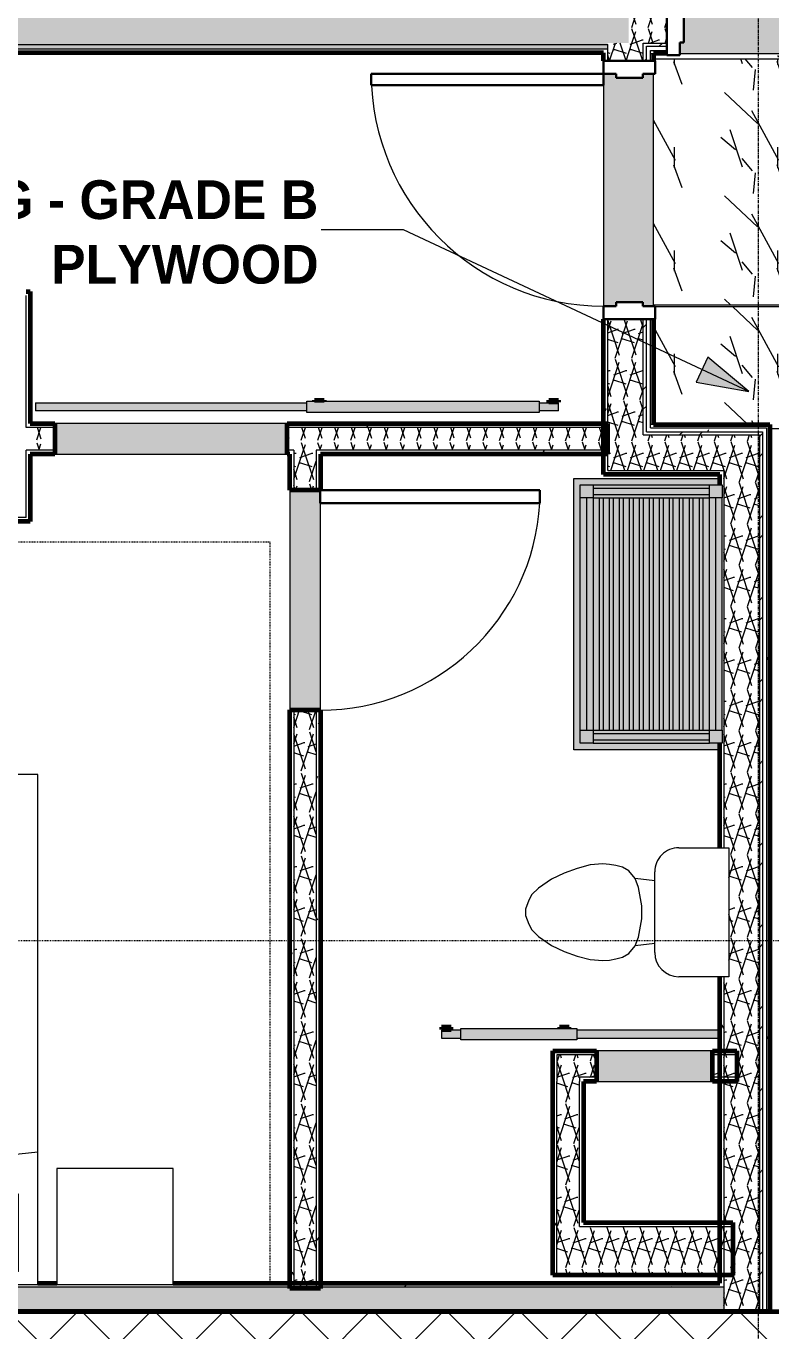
# Model space of a CAD drawing. Header units: inches. Extents: x -4169 to -1846, y 9706 to 12377.
# Drawn here: x -3594.8 to -3479.4, y 11548 to 11750.1 of the extents above; entities that cross this region are included whole.
import ezdxf

# ---------------------------------------------------------------- set-up
doc = ezdxf.new("R2010")
doc.units = ezdxf.units.IN
doc.header["$MEASUREMENT"] = 0
for name, pattern in [('Aligning Line 1_8_', [0.25, 0.125, -0.125]), ('Dash', [0.25, 0.125, -0.125]), ('Grid Line 1_2_', [0.875, 0.5, -0.125, 0.125, -0.125])]:
    doc.linetypes.add(name, pattern=pattern)
for name, color, linetype, lineweight in [('0-1', 7, 'Continuous', 5), ('0-2', 50, 'Continuous', 18), ('A-CLNG', 13, 'Continuous', 18), ('A-CLNG-PATT-1', 252, 'Continuous', 18), ('A-DOOR', 31, 'Continuous', 18), ('A-DOOR-1', 250, 'Continuous', 9), ('A-DOOR-2', 90, 'Continuous', 30), ('A-DOOR-3', 135, 'Continuous', 18), ('A-DOOR-4', 50, 'Continuous', 18), ('A-DOOR-5', 10, 'Continuous', 60), ('A-DOOR-6', 31, 'Continuous', 30), ('A-DOOR-7', 31, 'Continuous', 9), ('A-DOOR-FRAM', 31, 'Continuous', 30), ('A-FLOR-2', 50, 'Continuous', 18), ('A-WALL', 113, 'Continuous', 18), ('A-WALL-1', 8, 'Continuous', 5), ('A-WALL-13', 113, 'Continuous', 5), ('A-WALL-14', 113, 'Continuous', 60), ('A-WALL-3', 252, 'Continuous', 18), ('A-WALL-4', 10, 'Continuous', 60), ('A-WALL-5', 50, 'Continuous', 18), ('A-WALL-PATT-1', 250, 'Continuous', 9), ('A-WALL-PATT-2', 253, 'Continuous', 9), ('A-WALL-PATT-3', 45, 'Continuous', 9), ('A-WALL-PATT-4', 111, 'Continuous', 9), ('G-ANNO-SYMB-1', 147, 'Aligning Line 1_8_', 9), ('G-ANNO-TEXT', 231, 'Continuous', 9), ('I-FURN-1', 250, 'Continuous', 9), ('I-FURN-HDLN-1', 250, 'Dash', 9), ('I-WALL', 2, 'Continuous', 18), ('I-WALL-2', 2, 'Continuous', 5), ('I-WALL-3', 2, 'Continuous', 60), ('P-SANR-FIXT-2', 250, 'Continuous', 9), ('Q-CASE-1', 9, 'Continuous', 9), ('Q-CASE-3', 250, 'Continuous', 9), ('S-GRID-1', 1, 'Grid Line 1_2_', 9)]:
    doc.layers.add(name, color=color, linetype=linetype, lineweight=lineweight)
doc.styles.add('Century Gothic_B', font='GOTHICB.TTF', dxfattribs={"height": 6})
pattern_1 = [(0, (0, 0), (20.48, 5.12), [0.845, -14.515, 0.845, -14.515, -81.92]), (0, (0, 0), (20.48, 5.12), [-30.72, 0.845, -29.875, 0.845, -14.515, -35.84]), (0, (0, 0), (20.48, 5.12), [-76.8, 0.845, -9.395, 0.845, -24.755]), (120, (7.68, 2.56), (-14.67405, 15.1762003), [0.845, -14.515, 0.845, -14.515, -81.92]), (120, (7.68, 2.56), (-14.67405, 15.1762003), [-30.72, 0.845, -29.875, 0.845, -14.515, -35.84]), (120, (7.68, 2.56), (-14.67405, 15.1762003), [-76.8, 0.845, -9.395, 0.845, -24.755]), (240, (10.24, 12.8), (-5.80595, -20.2962003), [0.845, -14.515, 0.845, -14.515, -81.92]), (240, (10.24, 12.8), (-5.80595, -20.2962003), [-30.72, 0.845, -29.875, 0.845, -14.515, -35.84]), (240, (10.24, 12.8), (-5.80595, -20.2962003), [-76.8, 0.845, -9.395, 0.845, -24.755])]
pattern_2 = [(161.57, (0.32, 0.32), (-2.560496185, -0.000537386), [0, -18.214, 2.022, 0]), (18.43, (-0.32, 0.32), (-2.560496185, 0.000537386), [0, -18.214, 2.022, 0]), (108.43, (0.32, 0.32), (1.27922091, -6.400876726), [6.07, -14.166]), (71.57, (-0.32, 0.32), (1.27922091, 6.400876726), [6.07, -14.166])]
pattern_3 = [(45, (0, 0), (-5.656854, 5.656854), []), (135, (0, 0), (-5.656854, -5.656854), [])]
pattern_4 = [(45, (0, 0), (-6.335677, 6.335677), []), (45, (0, 9.6), (-6.335677, 6.335677), [])]

# ---------------------------------------------------------------- blocks, each defined once
blk = doc.blocks.new('SWING - SINGLE - FLUSH - 2-10 x 6-8 - PRIVACY-2632540-ENLARGED RCP - 2ND FLOOR PLAN')
at = {"layer": 'A-DOOR-1'}
blk.add_arc((17, -2.37), 34.07, 180, 266.6343, dxfattribs=at)
at = {"layer": 'A-DOOR-2'}
for p, q in [((15, -2.37), (15, -36.38)), ((17, -2.37), (15, -2.37)), ((17, -2.37), (17, -36.38)), ((17, -36.38), (15, -36.38))]:
    blk.add_line(p, q, dxfattribs=at)
blk = doc.blocks.new('BARN - FLUSH - 3-0 x 7-0 BARN DOOR-2638558-ENLARGED RCP - 2ND FLOOR PLAN')
at = {"layer": 'A-DOOR-3'}
h = blk.add_hatch(color=256, dxfattribs=at)
h.paths.add_polyline_path([(21, -4.32), (-21, -4.34), (-21, -4.95), (21, -4.95), (21, -4.34)], flags=0)
h.paths.add_polyline_path([(-57, -4.63), (-57, -4.32), (-60, -4.34), (-60, -4.95), (-57, -4.95), (-57, -4.64)], flags=0)
h = blk.add_hatch(color=256, dxfattribs=at)
h.paths.add_polyline_path([(21, -5.55), (21, -4.95), (-21, -4.95), (-21, -5.57), (21, -5.57)], flags=0)
h.paths.add_polyline_path([(-57, -5.39), (-57, -4.95), (-60, -4.95), (-60, -5.57), (-57, -5.55), (-57, -5.39)], flags=0)
for points in [[(-58.5, -6), (-58.5, -5.67), (-60, -5.67), (-60, -6)], [(-21, -5.82), (-21, -4.07), (-57, -4.07), (-57, -5.82), (-22.13, -5.82)], [(-22.23, -6), (-22.23, -5.82), (-23.73, -5.82), (-23.73, -6), (-22.68, -6)]]:
    blk.add_hatch(color=256, dxfattribs=at).paths.add_polyline_path(points, flags=0)
at = {"layer": 'A-DOOR-4'}
for p, q in [((-60, -4.32), (-57, -4.32)), ((-60, -4.32), (-60, -4.95)), ((-60, -4.95), (-60, -5.57)), ((-57, -5.57), (-60, -5.57)), ((-57, -5.82), (-57, -4.07)), ((-57, -4.07), (-21, -4.07)), ((-21, -5.82), (-57, -5.82)), ((-21, -4.07), (-21, -5.82)), ((-21, -4.32), (21, -4.32)), ((21, -5.57), (-21, -5.57)), ((21, -4.95), (21, -4.32)), ((21, -5.57), (21, -4.95))]:
    blk.add_line(p, q, dxfattribs=at)
at = {"layer": 'A-DOOR-5'}
for p, q in [((-60, -6), (-60, -5.67)), ((-60, -5.67), (-58.5, -5.67)), ((-58.5, -6), (-60, -6)), ((-58.5, -5.67), (-58.5, -6)), ((-23.73, -6), (-23.73, -5.82)), ((-22.23, -6), (-23.73, -6)), ((-22.23, -5.82), (-22.23, -6))]:
    blk.add_line(p, q, dxfattribs=at)
blk = doc.blocks.new('Bed-Standard - Queen 60_ x 79_-1242961-ENLARGED RCP - 2ND FLOOR PLAN')
at = {"layer": 'I-FURN-1'}
for p, q in [((40.69, 37.7), (-19.31, 37.7)), ((-19.31, 37.7), (-19.31, -41.3)), ((40.69, -41.3), (40.69, 37.7)), ((-16.31, 35.7), (-16.31, 23.7)), ((-16.31, 35.7), (37.69, 35.7)), ((37.69, 35.7), (37.69, 23.7)), ((40.69, 23.7), (-19.31, 17.13)), ((-16.31, 23.7), (37.69, 23.7)), ((-19.31, -41.3), (40.69, -41.3))]:
    blk.add_line(p, q, dxfattribs=at)
at = {"layer": 'I-FURN-HDLN-1'}
for p, q in [((-55.31, 37.7), (-55.31, -77.3)), ((64.69, -77.3), (64.69, 37.7)), ((-55.31, -77.3), (64.69, -77.3))]:
    blk.add_line(p, q, dxfattribs=at)
blk = doc.blocks.new('Table-Night Stand - 18_ x 18_ x 24_-1352623-ENLARGED RCP - 2ND FLOOR PLAN')
at = {"layer": 'I-FURN-1'}
for p, q in [((18.15, 18), (0.15, 18)), ((0.15, 18), (0.15, 0)), ((18.15, 0), (18.15, 18)), ((0.15, 0), (18.15, 0))]:
    blk.add_line(p, q, dxfattribs=at)
blk = doc.blocks.new('Toilet-Domestic-3D - Toilet-Domestic-3D-1352612-ENLARGED RCP - 2ND FLOOR PLAN')
at = {"layer": 'P-SANR-FIXT-2'}
for p, q in [((-9.98, 19.48), (9.98, 19.48)), ((-9.98, 11.75), (-9.98, 19.48)), ((9.98, 19.48), (9.98, 11.75)), ((6.25, 8.02), (-6.25, 8.02)), ((-4.86, 8.02), (-5.21, 5)), ((4.86, 8.02), (5.21, 5)), ((-5.21, 5), (-6.4, 4)), ((-3.84, 5.5), (-5.21, 5)), ((-1, 6), (-3.84, 5.5)), ((1, 6), (-1, 6)), ((3.84, 5.5), (1, 6)), ((5.21, 5), (3.84, 5.5)), ((6.4, 4), (5.21, 5)), ((-6.97, 3), (-7.24, 2)), ((-6.4, 4), (-6.97, 3)), ((6.97, 3), (6.4, 4)), ((7.24, 2), (6.97, 3)), ((-7.41, 1), (-7.5, 0)), ((-7.5, 0), (-7.33, -1.99)), ((-7.24, 2), (-7.41, 1)), ((7.41, 1), (7.24, 2)), ((7.33, -1.99), (7.5, 0)), ((7.5, 0), (7.41, 1)), ((-7.33, -1.99), (-6.79, -4)), ((6.79, -4), (7.33, -1.99)), ((-6.79, -4), (-6.06, -6)), ((6.06, -6), (6.79, -4)), ((-6.06, -6), (-5.13, -8)), ((5.13, -8), (6.06, -6)), ((-5.13, -8), (-3.74, -10)), ((3.74, -10), (5.13, -8)), ((-3.74, -10), (-2.74, -11)), ((2.74, -11), (3.74, -10)), ((-2.74, -11), (-1.87, -11.5)), ((-1.87, -11.5), (-0.5, -12)), ((-0.5, -12), (0.5, -12)), ((0.5, -12), (1.87, -11.5)), ((1.87, -11.5), (2.74, -11))]:
    blk.add_line(p, q, dxfattribs=at)
for centre, start, end in [((-6.25, 11.75), 180, 270), ((6.25, 11.75), 270, 360)]:
    blk.add_arc(centre, 3.73, start, end, dxfattribs=at)
blk = doc.blocks.new('Bath Vanity - Bath Vanity 42_-V100-ENLARGED RCP - 2ND FLOOR PLAN')
at = {"layer": 'Q-CASE-1'}
h = blk.add_hatch(color=256, dxfattribs=at)
h.paths.add_polyline_path([(-20.26, 7.09), (-20.26, 1.37), (-19.26, 1.37), (-19.26, 23), (20.74, 23), (20.74, 1.37), (21.74, 1.37), (21.74, 24), (-20.26, 24), (-20.26, 7.64)], flags=0)
h.paths.add_polyline_path([(-17.26, 22), (-17.26, 21), (18.74, 21), (18.74, 22), (18.57, 22)], flags=0)
h.paths.add_polyline_path([(-17.26, 11.73), (18.74, 11.73), (18.74, 12.27), (-17.26, 12.27), (-17.26, 12.03)], flags=0)
h.paths.add_polyline_path([(-17.26, 10.18), (18.74, 10.18), (18.74, 10.73), (-17.26, 10.73)], flags=0)
h.paths.add_polyline_path([(-17.26, 19.45), (18.74, 19.45), (18.74, 20), (-17.26, 20)], flags=0)
h.paths.add_polyline_path([(-17.26, 8.64), (18.74, 8.64), (18.74, 9.18), (-17.26, 9.18)], flags=0)
h.paths.add_polyline_path([(-17.26, 4.55), (-17.26, 4), (18.74, 4), (18.74, 4.55), (-10.26, 4.55)], flags=0)
h.paths.add_polyline_path([(-17.26, 6.09), (-17.26, 5.55), (18.74, 5.55), (18.74, 6.09), (-10.26, 6.09)], flags=0)
h.paths.add_polyline_path([(-17.26, 7.09), (18.74, 7.09), (18.74, 7.64), (-17.26, 7.64)], flags=0)
h.paths.add_polyline_path([(-17.26, 16.91), (-17.26, 16.36), (18.74, 16.36), (18.74, 16.91), (18.57, 16.91)], flags=0)
h.paths.add_polyline_path([(-17.26, 14.82), (18.74, 14.82), (18.74, 15.36), (-17.26, 15.36)], flags=0)
h.paths.add_polyline_path([(-17.26, 18.45), (-17.26, 17.91), (18.74, 17.91), (18.74, 18.45), (18.57, 18.45)], flags=0)
h.paths.add_polyline_path([(-17.26, 3), (-17.26, 2), (18.74, 2), (18.74, 3), (-10.26, 3)], flags=0)
h.paths.add_polyline_path([(-17.26, 13.82), (-17.26, 13.27), (18.74, 13.27), (18.74, 13.82), (18.57, 13.82)], flags=0)
h = blk.add_hatch(color=256, dxfattribs=at)
h.paths.add_polyline_path([(-19.26, 23), (-19.26, 21), (-17.26, 21), (-17.26, 23)], flags=0)
h.paths.add_polyline_path([(-19.26, 1.37), (-19.26, 1), (-17.26, 1), (-17.26, 3), (-19.26, 3), (-19.26, 2)], flags=0)
h.paths.add_polyline_path([(18.74, 3), (18.74, 1), (20.74, 1), (20.74, 3), (19.24, 3)], flags=0)
h.paths.add_polyline_path([(18.74, 22), (18.74, 21), (20.74, 21), (20.74, 23), (18.74, 23)], flags=0)
for points in [[(-17.26, 23), (-17.26, 22), (18.74, 22), (18.74, 23), (18.57, 23)], [(-19.26, 18.45), (-19.26, 3), (-18.76, 3), (-18.76, 21), (-19.26, 21), (-19.26, 19.45)], [(-18.76, 11.73), (-18.76, 3), (-17.76, 3), (-17.76, 21), (-18.76, 21), (-18.76, 12.03)], [(-17.76, 5.55), (-17.76, 3), (-17.26, 3), (-17.26, 21), (-17.76, 21), (-17.76, 6.09)], [(-17.26, 21), (-17.26, 20), (18.74, 20), (18.74, 21), (18.57, 21)], [(18.74, 12.03), (18.74, 3), (19.24, 3), (19.24, 21), (18.74, 21), (18.74, 12.27)], [(19.24, 12.03), (19.24, 3), (20.24, 3), (20.24, 21), (19.24, 21), (19.24, 12.27)], [(20.24, 11.73), (20.24, 3), (20.74, 3), (20.74, 21), (20.24, 21), (20.24, 12.03)], [(-17.26, 19.45), (-17.26, 18.45), (18.74, 18.45), (18.74, 19.45), (18.57, 19.45)], [(-17.26, 17.91), (-17.26, 16.91), (18.74, 16.91), (18.74, 17.91), (18.57, 17.91)], [(-17.26, 16.36), (-17.26, 15.36), (18.74, 15.36), (18.74, 16.36), (18.57, 16.36)], [(-17.26, 14.82), (-17.26, 13.82), (18.74, 13.82), (18.74, 14.82), (18.57, 14.82)], [(-17.26, 13.27), (-17.26, 12.27), (18.74, 12.27), (18.74, 13.27), (18.57, 13.27)], [(-17.26, 10.73), (18.74, 10.73), (18.74, 11.73), (-17.26, 11.73)], [(-17.26, 9.18), (18.74, 9.18), (18.74, 10.18), (-17.26, 10.18)], [(-17.26, 7.64), (18.74, 7.64), (18.74, 8.64), (-17.26, 8.64)], [(-17.26, 6.53), (-17.26, 6.09), (18.74, 6.09), (18.74, 7.09), (-17.26, 7.09)], [(-17.26, 5.55), (-17.26, 4.55), (18.74, 4.55), (18.74, 5.55), (-10.26, 5.55)], [(-17.26, 4), (-17.26, 3), (18.74, 3), (18.74, 4), (-16.26, 4)], [(-17.26, 1.37), (-17.26, 1), (18.74, 1), (18.74, 2), (-17.26, 2)]]:
    blk.add_hatch(color=256, dxfattribs=at).paths.add_polyline_path(points, flags=0)
at = {"layer": 'Q-CASE-3'}
for p, q in [((-20.26, 1.37), (-20.26, 24)), ((-20.26, 24), (21.74, 24)), ((-19.26, 21), (-19.26, 23)), ((-19.26, 23), (-17.26, 23)), ((-17.26, 23), (18.74, 23)), ((-17.26, 23), (-17.26, 21)), ((18.74, 21), (18.74, 23)), ((18.74, 23), (20.74, 23)), ((20.74, 23), (20.74, 21)), ((21.74, 24), (21.74, 1.37)), ((-19.26, 21), (-19.26, 3)), ((-17.26, 21), (-19.26, 21)), ((-18.76, 21), (-18.76, 3)), ((-17.76, 21), (-17.76, 3)), ((-17.26, 22), (18.74, 22)), ((18.74, 21), (-17.26, 21)), ((-17.26, 21), (-17.26, 3)), ((18.74, 21), (18.74, 3)), ((20.74, 21), (18.74, 21)), ((19.24, 21), (19.24, 3)), ((20.24, 21), (20.24, 3)), ((20.74, 21), (20.74, 3)), ((-17.26, 20), (18.74, 20)), ((18.74, 19.45), (-17.26, 19.45)), ((-17.26, 18.45), (18.74, 18.45)), ((18.74, 17.91), (-17.26, 17.91)), ((-17.26, 16.91), (18.74, 16.91)), ((18.74, 16.36), (-17.26, 16.36)), ((-17.26, 15.36), (18.74, 15.36)), ((18.74, 14.82), (-17.26, 14.82)), ((-17.26, 13.82), (18.74, 13.82)), ((18.74, 13.27), (-17.26, 13.27)), ((-17.26, 12.27), (18.74, 12.27)), ((18.74, 11.73), (-17.26, 11.73)), ((-17.26, 10.73), (18.74, 10.73)), ((18.74, 10.18), (-17.26, 10.18)), ((-17.26, 9.18), (18.74, 9.18)), ((18.74, 8.64), (-17.26, 8.64)), ((-17.26, 7.64), (18.74, 7.64)), ((18.74, 7.09), (-17.26, 7.09)), ((-17.26, 6.09), (18.74, 6.09)), ((18.74, 5.55), (-17.26, 5.55)), ((-17.26, 4.55), (18.74, 4.55)), ((-19.26, 1), (-19.26, 3)), ((-19.26, 3), (-17.26, 3)), ((18.74, 4), (-17.26, 4)), ((-17.26, 3), (18.74, 3)), ((-17.26, 3), (-17.26, 1)), ((18.74, 1), (18.74, 3)), ((18.74, 3), (20.74, 3)), ((20.74, 3), (20.74, 1)), ((-17.26, 1), (-19.26, 1)), ((-17.26, 2), (18.74, 2)), ((-17.26, 1), (18.74, 1)), ((20.74, 1), (18.74, 1))]:
    blk.add_line(p, q, dxfattribs=at)
blk = doc.blocks.new('BARN - FLUSH - WIDTH 2-V101-ENLARGED RCP - 2ND FLOOR PLAN')
at = {"layer": 'A-DOOR-3'}
for points in [[(-31.5, 5.67), (-31.5, 6), (-33, 6), (-33, 5.67)], [(-17.4, 4.07), (-12, 4.07), (-12, 5.82), (-30, 5.82), (-30, 4.07)], [(-13.23, 5.82), (-13.23, 6), (-14.73, 6), (-14.73, 5.82)]]:
    blk.add_hatch(color=256, dxfattribs=at).paths.add_polyline_path(points, flags=0)
h = blk.add_hatch(color=256, dxfattribs=at)
h.paths.add_polyline_path([(9, 4.95), (10.14, 4.95), (10.14, 5.57), (-12, 5.55), (-12, 4.95), (-0.52, 4.95)], flags=0)
h.paths.add_polyline_path([(-33, 4.95), (-30, 4.95), (-30, 5.57), (-33, 5.55), (-33, 5.11)], flags=0)
h = blk.add_hatch(color=256, dxfattribs=at)
h.paths.add_polyline_path([(-33, 4.32), (-30, 4.34), (-30, 4.95), (-33, 4.95), (-33, 4.34)], flags=0)
h.paths.add_polyline_path([(9, 4.32), (10.14, 4.35), (10.14, 4.95), (-12, 4.95), (-12, 4.32), (-0.52, 4.32)], flags=0)
at = {"layer": 'A-DOOR-4'}
for p, q in [((-30, 5.57), (-33, 5.57)), ((-33, 5.57), (-33, 4.95)), ((-33, 4.95), (-33, 4.32)), ((-33, 4.32), (-30, 4.32)), ((-30, 4.07), (-30, 5.82)), ((-30, 5.82), (-12, 5.82)), ((-12, 4.07), (-30, 4.07)), ((-12, 5.82), (-12, 4.07)), ((10.14, 5.57), (-12, 5.57)), ((-12, 4.32), (10.14, 4.32))]:
    blk.add_line(p, q, dxfattribs=at)
at = {"layer": 'A-DOOR-5'}
for p, q in [((-33, 6), (-33, 5.67)), ((-31.5, 6), (-33, 6)), ((-33, 5.67), (-31.5, 5.67)), ((-31.5, 5.67), (-31.5, 6)), ((-14.73, 6), (-14.73, 5.82)), ((-13.23, 6), (-14.73, 6)), ((-13.23, 5.82), (-13.23, 6))]:
    blk.add_line(p, q, dxfattribs=at)
blk = doc.blocks.new('CTR - 1st Phase - Unit Layouts_rvt-1-ENLARGED RCP - 2ND FLOOR PLAN')
at = {"layer": 'A-WALL-1'}
for points in [[(-3554.3, 11683.76), (-3554.3, 11688.51), (-3590.3, 11688.51), (-3590.3, 11683.76), (-3565.48, 11683.76)], [(-3549.18, 11644.18), (-3549.18, 11678.18), (-3553.93, 11678.18), (-3553.93, 11644.18), (-3549.81, 11644.18)], [(-3506.39, 11586.61), (-3488.43, 11586.61), (-3488.43, 11591.36), (-3506.43, 11591.36), (-3506.43, 11586.61)]]:
    blk.add_hatch(color=256, dxfattribs=at).paths.add_polyline_path(points, flags=0)
at = {"layer": 'A-WALL-3'}
blk.add_hatch(color=256, dxfattribs=at).paths.add_polyline_path([(-3497.95, 11556.61), (-3487.3, 11556.64), (-3487.3, 11556.86), (-3512.56, 11556.86), (-3512.55, 11556.61), (-3508.43, 11556.61)], flags=0)
at = {"layer": 'A-WALL-PATT-1'}
h = blk.add_hatch(dxfattribs=at)
h.set_pattern_fill('FP_1', color=256, style=0, pattern_type=2)
h.set_pattern_definition(pattern_1)
h.paths.add_polyline_path([(-3594.14, 11673.96), (-3594.14, 11684.39), (-3594.77, 11684.39), (-3594.77, 11673.96)], flags=0)
h.paths.add_polyline_path([(-3594.14, 11687.89), (-3594.14, 11708.96), (-3594.77, 11708.96), (-3594.77, 11687.89)], flags=0)
h = blk.add_hatch(dxfattribs=at)
h.set_pattern_fill('FP_1', color=256, style=0, pattern_type=2)
h.set_pattern_definition(pattern_1)
h.paths.add_polyline_path([(-3594.14, 11687.89), (-3590.3, 11687.89), (-3590.3, 11688.51), (-3594.14, 11688.51)], flags=0)
h.paths.add_polyline_path([(-3554.3, 11687.89), (-3504.68, 11687.89), (-3504.68, 11688.51), (-3554.3, 11688.51)], flags=0)
h = blk.add_hatch(dxfattribs=at)
h.set_pattern_fill('FP_1', color=256, style=0, pattern_type=2)
h.set_pattern_definition(pattern_1)
h.paths.add_polyline_path([(-3594.14, 11683.76), (-3590.3, 11683.76), (-3590.3, 11684.39), (-3594.14, 11684.39)], flags=0)
h.paths.add_polyline_path([(-3553.31, 11683.76), (-3553.31, 11684.39), (-3554.3, 11684.39), (-3554.3, 11683.76), (-3553.93, 11683.76)], flags=0)
h.paths.add_polyline_path([(-3504.68, 11683.76), (-3504.68, 11684.39), (-3549.81, 11684.39), (-3549.81, 11683.76), (-3506.35, 11683.76)], flags=0)
h = blk.add_hatch(dxfattribs=at)
h.set_pattern_fill('FP_1', color=256, style=0, pattern_type=2)
h.set_pattern_definition(pattern_1)
h.paths.add_polyline_path([(-3553.32, 11555.36), (-3553.31, 11555.36), (-3553.31, 11644.18), (-3553.93, 11644.18), (-3553.93, 11555.36)], flags=0)
h.paths.add_polyline_path([(-3553.93, 11678.18), (-3553.31, 11678.18), (-3553.31, 11683.76), (-3553.93, 11683.76)], flags=0)
h = blk.add_hatch(dxfattribs=at)
h.set_pattern_fill('FP_1', color=256, style=0, pattern_type=2)
h.set_pattern_definition(pattern_1)
h.paths.add_polyline_path([(-3549.81, 11555.36), (-3549.18, 11555.36), (-3549.18, 11644.18), (-3549.81, 11644.18), (-3549.81, 11556.18)], flags=0)
h.paths.add_polyline_path([(-3549.18, 11678.18), (-3549.18, 11683.76), (-3549.81, 11683.76), (-3549.81, 11678.18)], flags=0)
h = blk.add_hatch(dxfattribs=at)
h.set_pattern_fill('FP_1', color=256, style=0, pattern_type=2)
h.set_pattern_definition(pattern_1)
h.paths.add_polyline_path([(-3676.94, 11673.34), (-3675.19, 11673.34), (-3675.19, 11673.96), (-3676.94, 11673.96)], flags=0)
h.paths.add_polyline_path([(-3594.77, 11673.34), (-3594.14, 11673.34), (-3594.14, 11673.96), (-3601.19, 11673.96), (-3601.19, 11673.34), (-3598.27, 11673.34)], flags=0)
h = blk.add_hatch(dxfattribs=at)
h.set_pattern_fill('FP_1', color=256, style=0, pattern_type=2)
h.set_pattern_definition(pattern_1)
h.paths.add_polyline_path([(-3513.18, 11556.61), (-3512.56, 11556.61), (-3512.56, 11590.74), (-3513.18, 11590.74), (-3513.18, 11556.86)], flags=0)
at = {"layer": 'A-WALL-PATT-2'}
h = blk.add_hatch(dxfattribs=at)
h.set_pattern_fill('FP_2', color=256, style=0, pattern_type=2)
h.set_pattern_definition(pattern_2)
h.paths.add_polyline_path([(-3594.77, 11684.39), (-3590.3, 11684.39), (-3590.3, 11687.89), (-3594.77, 11687.89), (-3594.77, 11684.49)], flags=0)
h.paths.add_polyline_path([(-3554.3, 11684.39), (-3504.68, 11684.39), (-3504.68, 11687.89), (-3554.3, 11687.89), (-3554.3, 11686.88)], flags=0)
h = blk.add_hatch(dxfattribs=at)
h.set_pattern_fill('FP_2', color=256, style=0, pattern_type=2)
h.set_pattern_definition(pattern_2)
h.paths.add_polyline_path([(-3553.31, 11554.74), (-3549.81, 11554.74), (-3549.81, 11644.18), (-3553.31, 11644.18), (-3553.31, 11556.18)], flags=0)
h.paths.add_polyline_path([(-3549.81, 11678.18), (-3549.81, 11684.39), (-3553.31, 11684.39), (-3553.31, 11678.18)], flags=0)
h = blk.add_hatch(dxfattribs=at)
h.set_pattern_fill('FP_2', color=256, style=0, pattern_type=2)
h.set_pattern_definition(pattern_2)
h.paths.add_polyline_path([(-3487.3, 11587.24), (-3487.3, 11590.74), (-3488.43, 11590.74), (-3488.43, 11587.24)], flags=0)
h.paths.add_polyline_path([(-3509.43, 11587.24), (-3506.43, 11587.24), (-3506.43, 11590.74), (-3512.56, 11590.74), (-3512.56, 11587.24)], flags=0)
h = blk.add_hatch(dxfattribs=at)
h.set_pattern_fill('FP_2', color=256, style=0, pattern_type=2)
h.set_pattern_definition(pattern_2)
h.paths.add_polyline_path([(-3512.56, 11556.86), (-3509.06, 11556.86), (-3509.08, 11587.24), (-3512.56, 11587.24), (-3512.56, 11564.11)], flags=0)
h = blk.add_hatch(dxfattribs=at)
h.set_pattern_fill('FP_2', color=256, style=0, pattern_type=2)
h.set_pattern_definition(pattern_2)
h.paths.add_polyline_path([(-3509.06, 11556.86), (-3486.67, 11556.86), (-3486.67, 11564.11), (-3509.06, 11564.11)], flags=0)
at = {"layer": 'A-WALL-4'}
for p, q in [((-3594.77, 11708.96), (-3594.14, 11708.96)), ((-3594.14, 11708.96), (-3594.14, 11688.51)), ((-3594.14, 11688.51), (-3590.3, 11688.51)), ((-3590.3, 11688.51), (-3590.3, 11683.76)), ((-3554.3, 11688.51), (-3504.68, 11688.51)), ((-3554.3, 11683.76), (-3554.3, 11688.51)), ((-3504.68, 11688.51), (-3504.68, 11683.76)), ((-3590.3, 11683.76), (-3594.14, 11683.76)), ((-3594.14, 11683.76), (-3594.14, 11678.09)), ((-3553.93, 11683.76), (-3554.3, 11683.76)), ((-3553.93, 11678.18), (-3553.93, 11683.76)), ((-3504.68, 11683.76), (-3549.18, 11683.76)), ((-3549.18, 11683.76), (-3549.18, 11678.18)), ((-3594.14, 11678.09), (-3594.14, 11673.96)), ((-3549.18, 11678.18), (-3553.93, 11678.18)), ((-3594.14, 11673.34), (-3599.44, 11673.34)), ((-3594.14, 11673.96), (-3594.14, 11673.34)), ((-3553.93, 11554.51), (-3553.93, 11644.18)), ((-3553.93, 11644.18), (-3549.18, 11644.18)), ((-3549.18, 11644.18), (-3549.18, 11554.51)), ((-3513.18, 11591.36), (-3506.43, 11591.36)), ((-3513.18, 11590.74), (-3513.18, 11591.36)), ((-3513.18, 11586.61), (-3513.18, 11590.74)), ((-3506.43, 11591.36), (-3506.43, 11586.61)), ((-3488.43, 11591.36), (-3484.67, 11591.36)), ((-3488.43, 11586.61), (-3488.43, 11591.36)), ((-3484.67, 11591.36), (-3484.67, 11586.61)), ((-3513.18, 11556.61), (-3513.18, 11586.61)), ((-3506.43, 11586.61), (-3508.43, 11586.61)), ((-3508.43, 11586.61), (-3508.43, 11564.74)), ((-3484.67, 11586.61), (-3488.43, 11586.61)), ((-3508.43, 11564.74), (-3485.3, 11564.74)), ((-3485.3, 11564.74), (-3485.3, 11556.61)), ((-3512.56, 11556.61), (-3513.18, 11556.61)), ((-3508.43, 11556.61), (-3512.56, 11556.61)), ((-3485.3, 11556.61), (-3508.43, 11556.61)), ((-3549.18, 11554.51), (-3553.93, 11554.51))]:
    blk.add_line(p, q, dxfattribs=at)
at = {"layer": 'A-WALL-5'}
for p, q in [((-3594.77, 11687.89), (-3594.77, 11708.34)), ((-3594.14, 11687.89), (-3594.77, 11687.89)), ((-3590.3, 11687.89), (-3594.14, 11687.89)), ((-3554.3, 11688.51), (-3590.3, 11688.51)), ((-3504.68, 11687.89), (-3554.3, 11687.89)), ((-3594.14, 11684.39), (-3594.77, 11684.39)), ((-3594.77, 11678.09), (-3594.77, 11684.39)), ((-3590.3, 11684.39), (-3594.14, 11684.39)), ((-3590.3, 11683.76), (-3554.3, 11683.76)), ((-3553.31, 11684.39), (-3554.3, 11684.39)), ((-3553.31, 11684.39), (-3553.31, 11683.76)), ((-3553.31, 11683.76), (-3553.31, 11678.18)), ((-3504.68, 11684.39), (-3549.81, 11684.39)), ((-3549.81, 11684.39), (-3549.81, 11683.76)), ((-3549.81, 11683.76), (-3549.81, 11678.18)), ((-3594.77, 11677.46), (-3594.77, 11678.09)), ((-3594.77, 11673.96), (-3594.77, 11677.46)), ((-3553.93, 11678.18), (-3553.93, 11644.18)), ((-3549.18, 11644.18), (-3549.18, 11678.18)), ((-3594.77, 11673.96), (-3601.19, 11673.96)), ((-3553.31, 11644.18), (-3553.31, 11554.51)), ((-3549.81, 11644.18), (-3549.81, 11554.51)), ((-3506.43, 11590.74), (-3512.56, 11590.74)), ((-3512.56, 11590.74), (-3512.56, 11587.24)), ((-3488.43, 11591.36), (-3506.43, 11591.36)), ((-3484.67, 11590.74), (-3488.43, 11590.74)), ((-3512.56, 11587.24), (-3512.56, 11586.61)), ((-3512.56, 11556.86), (-3512.56, 11586.61)), ((-3506.43, 11587.24), (-3509.06, 11587.24)), ((-3509.06, 11587.24), (-3509.06, 11586.61)), ((-3509.06, 11564.11), (-3509.06, 11586.61)), ((-3506.43, 11586.61), (-3488.43, 11586.61)), ((-3484.67, 11587.24), (-3488.43, 11587.24)), ((-3509.06, 11564.11), (-3508.43, 11564.11)), ((-3508.43, 11564.11), (-3485.3, 11564.11)), ((-3512.56, 11556.61), (-3512.56, 11556.86)), ((-3512.56, 11556.86), (-3512.56, 11556.61)), ((-3512.56, 11556.86), (-3509.06, 11556.86)), ((-3509.06, 11556.86), (-3508.43, 11556.86)), ((-3508.43, 11556.86), (-3485.3, 11556.86))]:
    blk.add_line(p, q, dxfattribs=at)
at = {"layer": '0-2'}
for name, p, rotation in [('BARN - FLUSH - 3-0 x 7-0 BARN DOOR-2638558-ENLARGED RCP - 2ND FLOOR PLAN', (-3572.3, 11686.14), 180), ('Bath Vanity - Bath Vanity 42_-V100-ENLARGED RCP - 2ND FLOOR PLAN', (-3485.92, 11658.25), 90.00000000000017), ('SWING - SINGLE - FLUSH - 2-10 x 6-8 - PRIVACY-2632540-ENLARGED RCP - 2ND FLOOR PLAN', (-3551.56, 11661.18), 90.00000000001073), ('Bed-Standard - Queen 60_ x 79_-1242961-ENLARGED RCP - 2ND FLOOR PLAN', (-3612.25, 11592.84), 180), ('Toilet-Domestic-3D - Toilet-Domestic-3D-1352612-ENLARGED RCP - 2ND FLOOR PLAN', (-3505.4, 11612.81), 269.9999999999875), ('Table-Night Stand - 18_ x 18_ x 24_-1352623-ENLARGED RCP - 2ND FLOOR PLAN', (-3571.86, 11573.14), 180)]:
    blk.add_blockref(name, p, dxfattribs=dict(at, rotation=rotation))
blk.add_blockref('BARN - FLUSH - WIDTH 2-V101-ENLARGED RCP - 2ND FLOOR PLAN', (-3497.43, 11588.99), dxfattribs=at)
blk = doc.blocks.new('CTR - 1st Phase - Shell_rvt-1-ENLARGED RCP - 2ND FLOOR PLAN')
at = {"layer": 'A-FLOR-2'}
blk.add_line((-3479.55, 11686.74), (-3479.22, 11686.74), dxfattribs=at)
at = {"layer": 'S-GRID-1'}
blk.add_line((-3481.32, 9836.18), (-3481.32, 12344.54), dxfattribs=at)
blk = doc.blocks.new('CTR - 1st Phase -Stairs _ Elevators_rvt-1-ENLARGED RCP - 2ND FLOOR PLAN')
at = {"layer": 'A-WALL-PATT-3'}
h = blk.add_hatch(dxfattribs=at)
h.set_pattern_fill('FP_54', color=256, style=0, pattern_type=2)
h.set_pattern_definition(pattern_3)
h.paths.add_polyline_path([(-3819.32, 11542.99), (-3587.32, 11542.99), (-3587.32, 11550.99), (-3819.32, 11550.99)], flags=0)
h = blk.add_hatch(dxfattribs=at)
h.set_pattern_fill('FP_54', color=256, style=0, pattern_type=2)
h.set_pattern_definition(pattern_3)
h.paths.add_polyline_path([(-3587.32, 11542.99), (-3477.32, 11542.99), (-3477.32, 11550.99), (-3587.32, 11550.99)], flags=0)
at = {"layer": 'A-WALL-4'}
for p, q in [((-3819.32, 11550.99), (-3587.32, 11550.99)), ((-3587.32, 11550.99), (-3477.32, 11550.99))]:
    blk.add_line(p, q, dxfattribs=at)
at = {"layer": 'G-ANNO-SYMB-1'}
blk.add_line((-3429.67, 11608.39), (-3865.75, 11608.39), dxfattribs=at)
blk = doc.blocks.new('HOLLOW METAL - UNIT DOOR-2160818-ENLARGED RCP - 2ND FLOOR PLAN')
at = {"layer": 'A-DOOR-6'}
for p, q in [((18, 40.125), (16.25, 40.125)), ((16.25, 40.125), (16.25, 4.125)), ((18, 4.125), (18, 40.125)), ((16.25, 4.125), (18, 4.125))]:
    blk.add_line(p, q, dxfattribs=at)
at = {"layer": 'A-DOOR-7'}
blk.add_arc((18, 4.125), 36, 90, 180, dxfattribs=at)
at = {"layer": 'A-DOOR-FRAM'}
for p, q in [((-18, 4.125), (-20, 4.125)), ((-20, 4.125), (-20, -3.875)), ((-18, 2.1875), (-18, 4.125)), ((18, 4.125), (18, 2.1875)), ((20, 4.125), (18, 4.125)), ((20, -3.875), (20, 4.125)), ((-17.375, 2.1875), (-18, 2.1875)), ((-17.375, -1.9375), (-17.375, 2.1875)), ((18, 2.1875), (17.375, 2.1875)), ((17.375, 2.1875), (17.375, -1.9375)), ((-18, -3.875), (-18, -1.9375)), ((-18, -1.9375), (-17.375, -1.9375)), ((17.375, -1.9375), (18, -1.9375)), ((18, -1.9375), (18, -3.875)), ((-20, -3.875), (-18, -3.875)), ((18, -3.875), (20, -3.875))]:
    blk.add_line(p, q, dxfattribs=at)
blk = doc.blocks.new('HOLLOW METAL - UNIT DOOR-2154429-ENLARGED RCP - 2ND FLOOR PLAN')
at = {"layer": 'A-DOOR-6'}
for p, q in [((16.25, -4.125), (18, -4.125)), ((16.25, -40.125), (16.25, -4.125)), ((18, -4.125), (18, -40.125)), ((18, -40.125), (16.25, -40.125))]:
    blk.add_line(p, q, dxfattribs=at)
at = {"layer": 'A-DOOR-7'}
blk.add_arc((18, -4.125), 36, 180, 270, dxfattribs=at)
at = {"layer": 'A-DOOR-FRAM'}
for p, q in [((-20, 3.875), (-18, 3.875)), ((-20, -4.125), (-20, 3.875)), ((-18, 3.875), (-18, 1.9375)), ((18, 3.875), (20, 3.875)), ((18, 1.9375), (18, 3.875)), ((20, 3.875), (20, -4.125)), ((-18, 1.9375), (-17.375, 1.9375)), ((-17.375, 1.9375), (-17.375, -2.1875)), ((17.375, 1.9375), (18, 1.9375)), ((17.375, -2.1875), (17.375, 1.9375)), ((-18, -2.1875), (-18, -4.125)), ((-17.375, -2.1875), (-18, -2.1875)), ((18, -2.1875), (17.375, -2.1875)), ((18, -4.125), (18, -2.1875)), ((-18, -4.125), (-20, -4.125)), ((20, -4.125), (18, -4.125))]:
    blk.add_line(p, q, dxfattribs=at)

msp = doc.modelspace()

# ---------------------------------------------------------------- hatches: boundary and pattern name
at = {"layer": 'A-CLNG-PATT-1'}
h = msp.add_hatch(dxfattribs=at)
h.set_pattern_fill('FP_55', color=256, style=0, pattern_type=2)
h.set_pattern_definition([(108.435, (4.16, 0), (-16.000521, 32.0003383), [6.072, -44.525]), (139.399, (2.24, 5.76), (-96.00016541, 79.9998798), [2.95, -144.562]), (136.848, (16, 7.68), (-240.00202852, 223.9982064), [7.018, -343.889]), (109.983, (10.88, 12.48), (-47.99971113, 127.99986808), [3.746, -183.53]), (90, (9.6, 0), (-16, 16), [3.2, -12.8]), (118.443, (9.6, 3.2), (112.0002199, -207.99937941), [8.734, -427.981]), (84.289, (5.44, 10.88), (-16.00092206, -143.99947947), [3.216, -157.582]), (129.806, (5.76, 14.08), (64.00060153, -80.0001644), [2.499, -122.465])])
h.paths.add_polyline_path([(-3479.22, 11687.66), (-3435.32, 11687.66), (-3435.32, 11706.61), (-3497.3, 11706.61), (-3497.3, 11704.69), (-3497.55, 11704.69), (-3497.55, 11688.36), (-3479.55, 11688.36), (-3479.55, 11687.66)], flags=0)
h.paths.add_polyline_path([(-3486.5, 11706.86), (-3435.32, 11706.86), (-3435.32, 11745.01), (-3497.55, 11745.01), (-3497.55, 11744.69), (-3497.3, 11744.69), (-3497.3, 11742.69), (-3497.55, 11742.69), (-3497.55, 11706.86)], flags=0)
h.paths.add_polyline_path([(-3455.42, 11745.26), (-3435.32, 11745.26), (-3435.32, 11745.81), (-3455.52, 11745.81), (-3455.52, 11745.56), (-3457.52, 11745.56), (-3457.52, 11745.81), (-3478.3, 11745.81), (-3478.3, 11745.26), (-3455.52, 11745.26)], flags=0)
at = {"layer": 'A-WALL-13'}
msp.add_hatch(color=256, dxfattribs=at).paths.add_polyline_path([(-3827.32, 11550.99), (-3480.67, 11550.99), (-3480.67, 11551.24), (-3827.32, 11551.24), (-3827.32, 11551.09)], flags=0)
at = {"layer": 'A-WALL-PATT-4'}
h = msp.add_hatch(dxfattribs=at)
h.set_pattern_fill('FP_2', color=256, style=0, pattern_type=2)
h.set_pattern_definition(pattern_2)
h.paths.add_polyline_path([(-3734.31, 11747.19), (-3504.67, 11747.21), (-3504.67, 11747.44), (-3501.42, 11747.44), (-3501.42, 11752.69), (-3852.47, 11752.69), (-3852.47, 11747.19), (-3741.79, 11747.19)], flags=0)
h = msp.add_hatch(dxfattribs=at)
h.set_pattern_fill('FP_2', color=256, style=0, pattern_type=2)
h.set_pattern_definition(pattern_2)
h.paths.add_polyline_path([(-3501.42, 11747.44), (-3495.52, 11747.44), (-3495.52, 11752.94), (-3501.42, 11752.94), (-3501.42, 11749.08)], flags=0)
h.paths.add_polyline_path([(-3455.52, 11747.44), (-3416.67, 11747.46), (-3416.67, 11752.94), (-3455.52, 11752.94), (-3455.52, 11747.5)], flags=0)
h = msp.add_hatch(dxfattribs=at)
h.set_pattern_fill('FP_1', color=256, style=0, pattern_type=2)
h.set_pattern_definition(pattern_1)
h.paths.add_polyline_path([(-3852.47, 11745.94), (-3504.67, 11745.94), (-3504.67, 11746.56), (-3852.47, 11746.56), (-3852.47, 11746.31)], flags=0)
h = msp.add_hatch(dxfattribs=at)
h.set_pattern_fill('FP_2', color=256, style=0, pattern_type=2)
h.set_pattern_definition(pattern_2)
h.paths.add_polyline_path([(-3499.17, 11686.74), (-3499.17, 11704.69), (-3504.67, 11704.69), (-3504.67, 11686.74)], flags=0)
h.paths.add_polyline_path([(-3503.76, 11744.69), (-3499.17, 11744.69), (-3499.17, 11747.44), (-3504.67, 11747.44), (-3504.67, 11744.69)], flags=0)
h = msp.add_hatch(dxfattribs=at)
h.set_pattern_fill('FP_38', color=256, style=0, pattern_type=2)
h.set_pattern_definition(pattern_4)
h.paths.add_polyline_path([(-3417.17, 11746.94), (-3417.19, 11747.44), (-3455.52, 11747.44), (-3455.52, 11746.94), (-3417.22, 11746.94)], flags=0)
h.paths.add_polyline_path([(-3496.1, 11746.94), (-3495.52, 11746.94), (-3495.52, 11747.44), (-3499.17, 11747.44), (-3499.17, 11746.94), (-3497.95, 11746.94)], flags=0)
h = msp.add_hatch(dxfattribs=at)
h.set_pattern_fill('FP_38', color=256, style=0, pattern_type=2)
h.set_pattern_definition(pattern_4)
h.paths.add_polyline_path([(-3498.67, 11687.24), (-3498.67, 11704.69), (-3499.17, 11704.69), (-3499.17, 11687.24), (-3498.93, 11687.24)], flags=0)
h.paths.add_polyline_path([(-3499.17, 11744.69), (-3498.67, 11744.69), (-3498.67, 11746.94), (-3499.17, 11746.94), (-3499.17, 11745.4)], flags=0)
h = msp.add_hatch(dxfattribs=at)
h.set_pattern_fill('FP_1', color=256, style=0, pattern_type=2)
h.set_pattern_definition(pattern_1)
h.paths.add_polyline_path([(-3437.72, 11746.31), (-3417.8, 11746.31), (-3417.82, 11746.94), (-3455.52, 11746.94), (-3455.52, 11746.31)], flags=0)
h.paths.add_polyline_path([(-3498.05, 11746.31), (-3495.52, 11746.31), (-3495.52, 11746.94), (-3498.67, 11746.94), (-3498.67, 11746.31)], flags=0)
h = msp.add_hatch(dxfattribs=at)
h.set_pattern_fill('FP_1', color=256, style=0, pattern_type=2)
h.set_pattern_definition(pattern_1)
h.paths.add_polyline_path([(-3504.68, 11681.24), (-3504.67, 11681.24), (-3504.67, 11704.69), (-3505.3, 11704.69), (-3505.29, 11688.51), (-3504.68, 11688.51), (-3504.68, 11683.76), (-3505.3, 11683.76), (-3505.3, 11681.24)], flags=0)
h.paths.add_polyline_path([(-3504.67, 11744.69), (-3504.67, 11745.94), (-3505.3, 11745.94), (-3505.3, 11744.69)], flags=0)
h = msp.add_hatch(dxfattribs=at)
h.set_pattern_fill('FP_1', color=256, style=0, pattern_type=2)
h.set_pattern_definition(pattern_1)
h.paths.add_polyline_path([(-3498.67, 11687.24), (-3480.05, 11687.25), (-3480.05, 11687.86), (-3498.67, 11687.86), (-3498.67, 11687.66)], flags=0)
h = msp.add_hatch(dxfattribs=at)
h.set_pattern_fill('FP_1', color=256, style=0, pattern_type=2)
h.set_pattern_definition(pattern_1)
h.paths.add_polyline_path([(-3480.05, 11550.99), (-3479.55, 11550.99), (-3479.55, 11687.86), (-3480.05, 11687.86), (-3480.05, 11550.99)], flags=0)
h = msp.add_hatch(dxfattribs=at)
h.set_pattern_fill('FP_2', color=256, style=0, pattern_type=2)
h.set_pattern_definition(pattern_2)
h.paths.add_polyline_path([(-3481.17, 11681.24), (-3481.17, 11686.74), (-3504.67, 11686.74), (-3504.67, 11681.24), (-3485.92, 11681.24)], flags=0)
h = msp.add_hatch(dxfattribs=at)
h.set_pattern_fill('FP_38', color=256, style=0, pattern_type=2)
h.set_pattern_definition(pattern_4)
h.paths.add_polyline_path([(-3481.17, 11686.74), (-3480.67, 11686.74), (-3480.67, 11687.24), (-3499.17, 11687.24), (-3499.17, 11686.74), (-3486.67, 11686.74)], flags=0)
h = msp.add_hatch(dxfattribs=at)
h.set_pattern_fill('FP_38', color=256, style=0, pattern_type=2)
h.set_pattern_definition(pattern_4)
h.paths.add_polyline_path([(-3481.17, 11551.24), (-3480.67, 11551.24), (-3480.67, 11686.74), (-3481.17, 11686.74), (-3481.17, 11554.74)], flags=0)
h = msp.add_hatch(dxfattribs=at)
h.set_pattern_fill('FP_1', color=256, style=0, pattern_type=2)
h.set_pattern_definition(pattern_1)
h.paths.add_polyline_path([(-3480.05, 11550.99), (-3480.05, 11687.24), (-3480.67, 11687.24), (-3480.67, 11550.99)], flags=0)
h = msp.add_hatch(dxfattribs=at)
h.set_pattern_fill('FP_1', color=256, style=0, pattern_type=2)
h.set_pattern_definition(pattern_1)
h.paths.add_polyline_path([(-3486.67, 11555.36), (-3486.67, 11556.86), (-3487.3, 11556.86), (-3487.3, 11555.36)], flags=0)
h.paths.add_polyline_path([(-3486.67, 11564.11), (-3486.67, 11602.84), (-3487.3, 11602.84), (-3487.3, 11564.11)], flags=0)
h.paths.add_polyline_path([(-3486.67, 11622.79), (-3486.67, 11680.61), (-3487.3, 11680.61), (-3487.3, 11678.99), (-3486.92, 11678.99), (-3486.92, 11638.99), (-3487.3, 11638.99), (-3487.3, 11622.79)], flags=0)
h = msp.add_hatch(dxfattribs=at)
h.set_pattern_fill('FP_2', color=256, style=0, pattern_type=2)
h.set_pattern_definition(pattern_2)
h.paths.add_polyline_path([(-3486.67, 11551.24), (-3481.17, 11551.24), (-3481.17, 11681.24), (-3486.67, 11681.24), (-3486.67, 11622.79), (-3485.92, 11622.79), (-3485.92, 11602.84), (-3486.67, 11602.84), (-3486.67, 11554.74)], flags=0)
h = msp.add_hatch(dxfattribs=at)
h.set_pattern_fill('FP_1', color=256, style=0, pattern_type=2)
h.set_pattern_definition(pattern_1)
h.paths.add_polyline_path([(-3666.78, 11554.74), (-3553.31, 11554.74), (-3553.31, 11555.36), (-3572.01, 11555.36), (-3572.01, 11555.14), (-3590.01, 11555.14), (-3590.01, 11555.36), (-3592.94, 11555.36), (-3592.94, 11555.14), (-3652.94, 11555.14), (-3652.94, 11555.36), (-3655.94, 11555.36), (-3655.94, 11555.14), (-3673.94, 11555.14), (-3673.94, 11555.36), (-3677.57, 11555.36), (-3677.57, 11554.74), (-3673.94, 11554.74)], flags=0)
h.paths.add_polyline_path([(-3486.67, 11554.74), (-3486.67, 11555.36), (-3549.81, 11555.36), (-3549.81, 11554.74), (-3497.95, 11554.74)], flags=0)
h.paths.add_polyline_path([(-3827.32, 11554.74), (-3681.07, 11554.74), (-3681.07, 11555.36), (-3718.19, 11555.36), (-3718.19, 11555.14), (-3748.19, 11555.14), (-3748.19, 11555.36), (-3827.32, 11555.36)], flags=0)
h = msp.add_hatch(dxfattribs=at)
h.set_pattern_fill('FP_2', color=256, style=0, pattern_type=2)
h.set_pattern_definition(pattern_2)
h.paths.add_polyline_path([(-3599.25, 11551.24), (-3486.67, 11551.24), (-3486.67, 11554.74), (-3827.32, 11554.74), (-3827.32, 11551.24), (-3652.94, 11551.24)], flags=0)
at = {"layer": 'G-ANNO-TEXT'}
msp.add_hatch(color=256, dxfattribs=at).paths.add_polyline_path([(-3482.8, 11693.48), (-3489.14, 11698.81), (-3490.95, 11694.93)], flags=0)
at = {"layer": 'I-WALL'}
h = msp.add_hatch(color=256, dxfattribs=at)
h.paths.add_polyline_path([(-3498.05, 11688.36), (-3497.55, 11688.36), (-3497.55, 11704.69), (-3498.05, 11704.69), (-3498.05, 11688.38)], flags=0)
h.paths.add_polyline_path([(-3498.05, 11744.69), (-3497.55, 11744.69), (-3497.55, 11745.81), (-3498.05, 11745.81), (-3498.05, 11745.01)], flags=0)
at = {"layer": 'I-WALL-2'}
for points in [[(-3493.52, 11745.81), (-3457.52, 11745.81), (-3457.52, 11747.5), (-3458.15, 11747.5), (-3458.15, 11751.63), (-3457.52, 11751.63), (-3457.52, 11753.56), (-3493.52, 11753.56), (-3493.52, 11751.63), (-3492.9, 11751.63), (-3492.9, 11747.5), (-3493.52, 11747.5), (-3493.52, 11745.99)], [(-3504.67, 11746.56), (-3504.67, 11747.19), (-3852.47, 11747.19), (-3852.47, 11746.56), (-3505.3, 11746.56)], [(-3498.93, 11706.69), (-3497.55, 11706.69), (-3497.55, 11742.69), (-3499.24, 11742.69), (-3499.24, 11742.06), (-3503.36, 11742.06), (-3503.36, 11742.69), (-3505.3, 11742.69), (-3505.3, 11706.69), (-3503.36, 11706.69), (-3503.36, 11707.31), (-3499.24, 11707.31), (-3499.24, 11706.69), (-3499.17, 11706.69)]]:
    msp.add_hatch(color=256, dxfattribs=at).paths.add_polyline_path(points, flags=0)

# ---------------------------------------------------------------- linework, layer by layer
at = {"layer": 'A-CLNG'}
for p, q in [((-3497.55, 11745.01), (-3435.32, 11745.01)), ((-3435.32, 11706.86), (-3497.55, 11706.86)), ((-3497.3, 11706.61), (-3435.32, 11706.61)), ((-3435.32, 11687.66), (-3479.55, 11687.66))]:
    msp.add_line(p, q, dxfattribs=at)
at = {"layer": 'A-WALL'}
for p, q in [((-3852.47, 11747.19), (-3504.67, 11747.19)), ((-3852.47, 11746.56), (-3504.67, 11746.56)), ((-3504.67, 11744.69), (-3504.67, 11747.19)), ((-3499.17, 11747.44), (-3495.52, 11747.44)), ((-3499.17, 11744.69), (-3499.17, 11747.44)), ((-3498.67, 11746.94), (-3495.52, 11746.94)), ((-3498.67, 11744.69), (-3498.67, 11746.94)), ((-3498.05, 11746.31), (-3495.52, 11746.31)), ((-3498.05, 11744.69), (-3498.05, 11746.31)), ((-3498.05, 11745.81), (-3497.55, 11745.81)), ((-3504.67, 11681.24), (-3504.67, 11704.69)), ((-3499.17, 11686.74), (-3499.17, 11704.69)), ((-3498.67, 11687.24), (-3498.67, 11704.69)), ((-3498.05, 11687.86), (-3498.05, 11704.69)), ((-3497.55, 11688.36), (-3498.05, 11688.36)), ((-3498.05, 11687.86), (-3480.05, 11687.86)), ((-3480.05, 11687.86), (-3480.05, 11550.99)), ((-3499.17, 11686.74), (-3481.17, 11686.74)), ((-3498.67, 11687.24), (-3480.67, 11687.24)), ((-3481.17, 11686.74), (-3481.17, 11551.24)), ((-3480.67, 11687.24), (-3480.67, 11550.99)), ((-3504.67, 11681.24), (-3486.67, 11681.24)), ((-3486.67, 11681.24), (-3486.67, 11622.79)), ((-3486.67, 11602.84), (-3486.67, 11551.24)), ((-3486.67, 11554.74), (-3827.32, 11554.74)), ((-3480.67, 11551.24), (-3827.32, 11551.24))]:
    msp.add_line(p, q, dxfattribs=at)
at = {"layer": 'A-WALL-14'}
for p, q in [((-3592.94, 11555.36), (-3590.01, 11555.36)), ((-3572.01, 11555.36), (-3487.3, 11555.36)), ((-3479.55, 11555.36), (-3479.55, 11550.99)), ((-3479.55, 11550.99), (-3827.32, 11550.99))]:
    msp.add_line(p, q, dxfattribs=at)
at = {"layer": 'G-ANNO-TEXT'}
for p, q in [((-3536.3, 11718.51), (-3549.06, 11718.51)), ((-3482.8, 11693.48), (-3536.3, 11718.51)), ((-3489.14, 11698.81), (-3490.95, 11694.93)), ((-3482.8, 11693.48), (-3489.14, 11698.81)), ((-3490.95, 11694.93), (-3482.8, 11693.48))]:
    msp.add_line(p, q, dxfattribs=at)
at = {"layer": 'I-WALL'}
for p, q in [((-3493.52, 11745.81), (-3457.52, 11745.81)), ((-3497.55, 11706.69), (-3497.55, 11742.69)), ((-3505.3, 11740.94), (-3505.3, 11706.69))]:
    msp.add_line(p, q, dxfattribs=at)
at = {"layer": 'I-WALL-3'}
for p, q in [((-3505.3, 11745.94), (-3852.47, 11745.94)), ((-3505.3, 11744.69), (-3505.3, 11745.94)), ((-3495.52, 11745.81), (-3497.55, 11745.81)), ((-3497.55, 11745.81), (-3497.55, 11744.69)), ((-3505.3, 11680.61), (-3505.3, 11704.69)), ((-3497.55, 11704.69), (-3497.55, 11688.36)), ((-3497.55, 11688.36), (-3479.55, 11688.36)), ((-3479.55, 11688.36), (-3479.55, 11555.36)), ((-3487.3, 11680.61), (-3505.3, 11680.61)), ((-3487.3, 11678.99), (-3487.3, 11680.61)), ((-3487.3, 11622.79), (-3487.3, 11638.99)), ((-3487.3, 11555.36), (-3487.3, 11602.84))]:
    msp.add_line(p, q, dxfattribs=at)

# ---------------------------------------------------------------- block references
at = {"layer": '0-1'}
for name in ['CTR - 1st Phase - Shell_rvt-1-ENLARGED RCP - 2ND FLOOR PLAN', 'CTR - 1st Phase -Stairs _ Elevators_rvt-1-ENLARGED RCP - 2ND FLOOR PLAN', 'CTR - 1st Phase - Unit Layouts_rvt-1-ENLARGED RCP - 2ND FLOOR PLAN']:
    msp.add_blockref(name, (0, 0), dxfattribs=at)
at = {"layer": 'A-DOOR'}
for name, p, rotation in [('HOLLOW METAL - UNIT DOOR-2154429-ENLARGED RCP - 2ND FLOOR PLAN', (-3475.52, 11749.44), 180), ('HOLLOW METAL - UNIT DOOR-2160818-ENLARGED RCP - 2ND FLOOR PLAN', (-3501.17, 11724.69), 89.99999999999197)]:
    msp.add_blockref(name, p, dxfattribs=dict(at, rotation=rotation))

# ---------------------------------------------------------------- texts
at = {"layer": 'G-ANNO-TEXT', "char_height": 6, "attachment_point": 1, "style": 'Century Gothic_B'}
for s, insert, width in [('FLOATING CEILING - GRADE B', (-3669.4, 11726.18), 145.844), ('PLYWOOD', (-3590.9, 11716.18), 50.702)]:
    msp.add_mtext(s, dxfattribs=dict(at, insert=insert, width=width))

doc.saveas('drawing.dxf')
